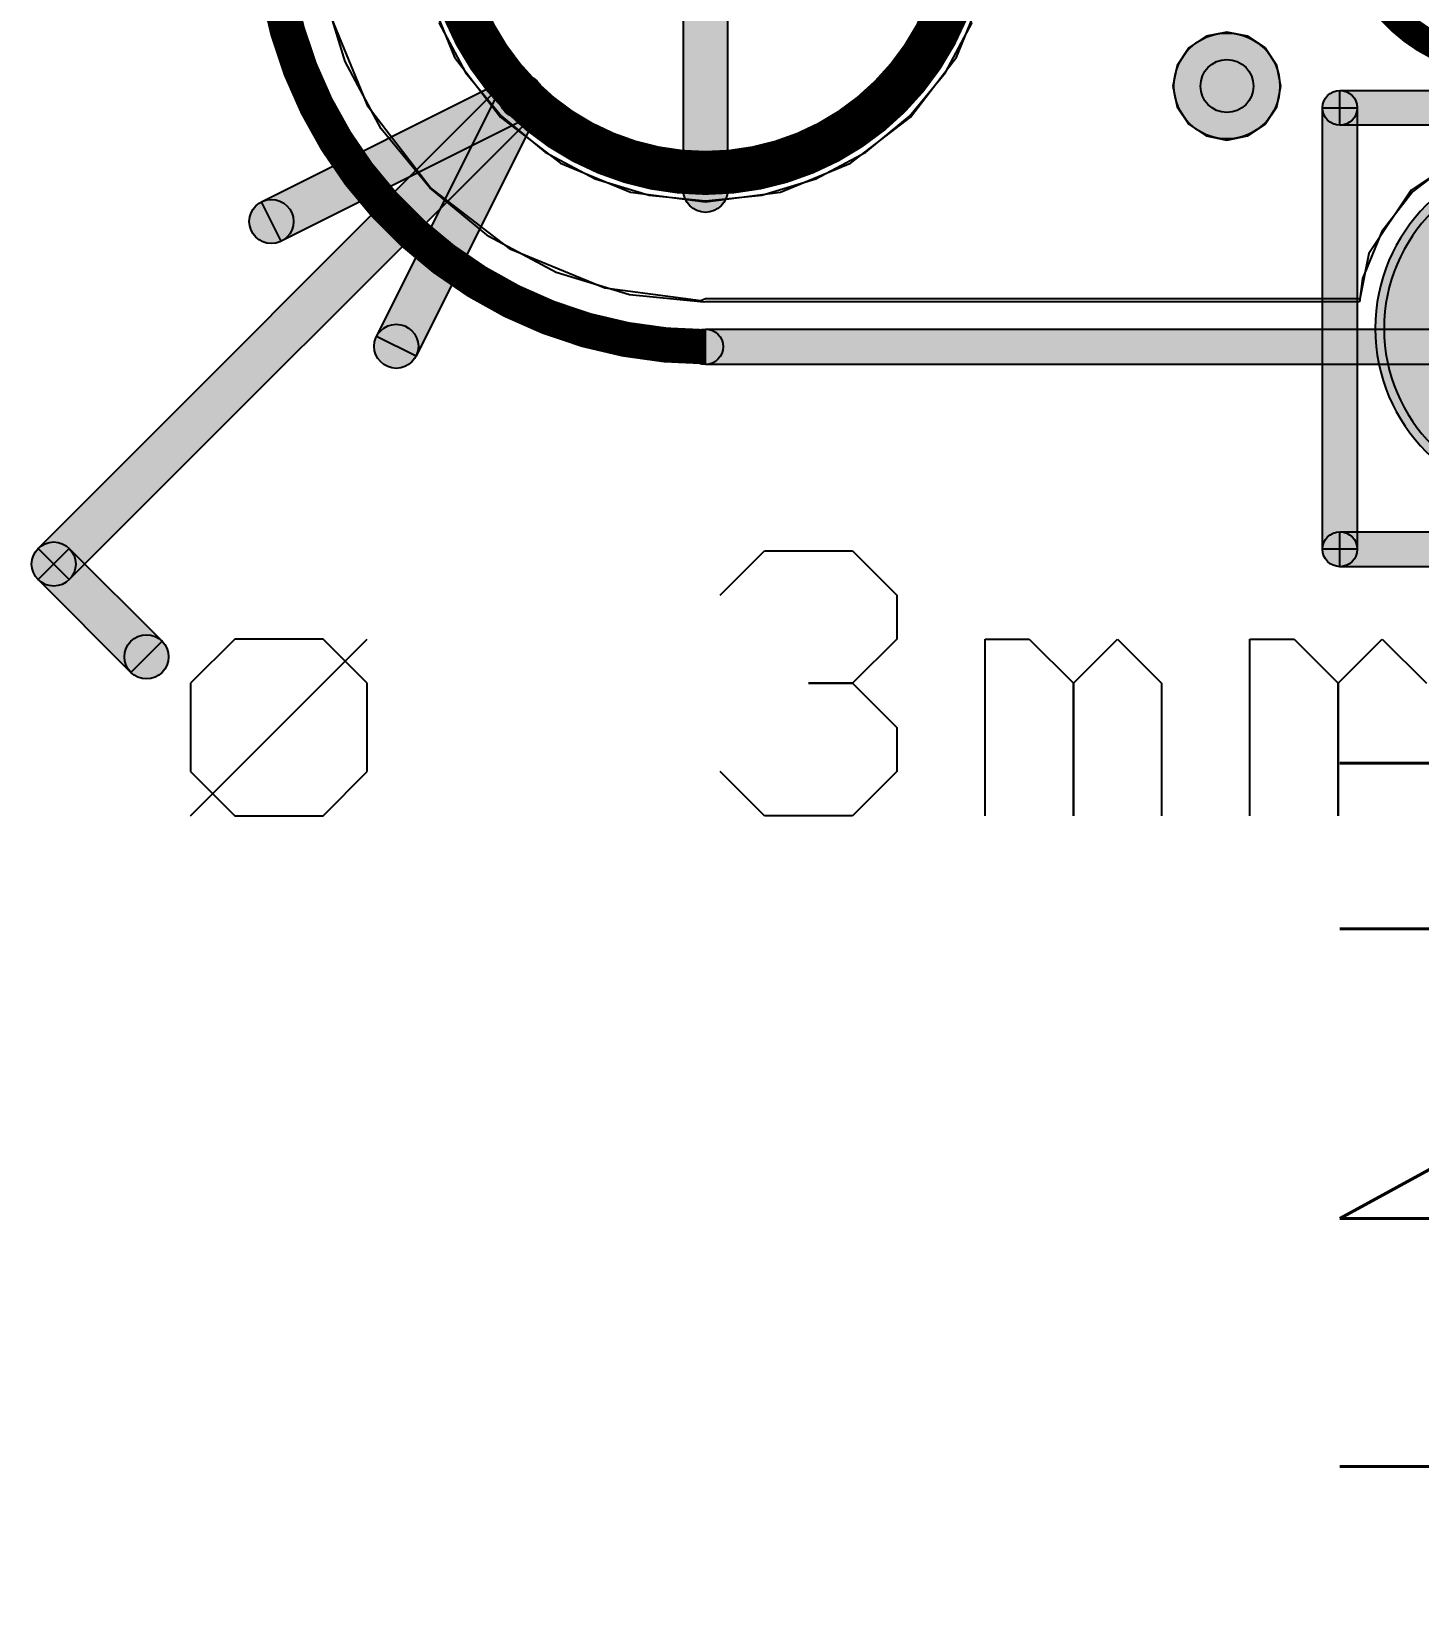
# Model space of a CAD drawing. Header units: millimetres. Extents: x -4 to 157, y -60 to 103.
# Drawn here: x 18.37 to 49.78, y -52.86 to -17.07 of the extents above; entities that cross this region are included whole.
import ezdxf

# ---------------------------------------------------------------- set-up
doc = ezdxf.new("R2010")
doc.units = ezdxf.units.MM
for name, color, linetype, true_color in [('BottomLayer', 5, 'Continuous', 0x0000ff), ('BottomOverlay', 7, 'Continuous', 0x999900), ('BottomSolder', 6, 'Continuous', 0xff00ff), ('KeepOutLayer', 6, 'Continuous', 0xff00ff), ('Mechanical17', 7, 'Continuous', 0x7f7f00), ('Mechanical18', 7, 'Continuous', 0x7f7f00), ('MidLayer1', 7, 'Continuous', 0x7f0000), ('MidLayer2', 7, 'Continuous', 0x3f7f00), ('MultiLayer', 7, 'Continuous', 0xc0c0c0), ('TopLayer', 1, 'Continuous', 0xff0000), ('TopOverlay', 2, 'Continuous', 0xffff00), ('TopSolder', 7, 'Continuous', 0x7f007f)]:
    doc.layers.add(name, color=color, linetype=linetype, true_color=true_color)
doc.styles.add('textstyle24', font='standard')

msp = doc.modelspace()

# ---------------------------------------------------------------- hatches: boundary and pattern name
at = {"layer": 'BottomLayer', "true_color": 0x0000ff}
h = msp.add_hatch(color=5, dxfattribs=at)
edge = h.paths.add_edge_path(flags=0)
edge.add_arc((45.441, -18.307), 1.2, 0, 360)
h = msp.add_hatch(color=5, dxfattribs=at)
edge = h.paths.add_edge_path(flags=0)
edge.add_arc((52.75, -23.8), 3.75, 90, 270)
edge.add_line((52.75, -27.55), (53.25, -27.55))
edge.add_arc((53.25, -23.8), 3.75, 270, 450)
edge.add_line((53.25, -20.05), (52.75, -20.05))
at = {"layer": 'BottomSolder', "true_color": 0xff00ff}
h = msp.add_hatch(color=6, dxfattribs=at)
edge = h.paths.add_edge_path(flags=0)
edge.add_arc((52.75, -23.8), 3.95, 90, 270)
edge.add_line((52.75, -27.75), (53.25, -27.75))
edge.add_arc((53.25, -23.8), 3.95, 270, 450)
edge.add_line((53.25, -19.85), (52.75, -19.85))
at = {"layer": 'KeepOutLayer', "true_color": 0xff00ff}
h = msp.add_hatch(color=6, dxfattribs=at)
edge = h.paths.add_edge_path(flags=0)
edge.add_arc((33.63, -24.213), 0.4, 0, 360)
h = msp.add_hatch(color=6, dxfattribs=at)
edge = h.paths.add_edge_path(flags=0)
edge.add_arc((33.63, -24.213), 0.4, 0, 360)
msp.add_hatch(color=6, dxfattribs=at).paths.add_polyline_path([(33.63, -24.613), (33.63, -23.813), (112.37, -23.813), (112.37, -24.613)], flags=0)
at = {"layer": 'Mechanical18', "true_color": 0x7f7f00}
for points in [[(34.13, -20.669), (33.13, -20.669), (33.13, -8.071), (34.13, -8.071)], [(19.22, -29.488), (18.512, -28.78), (29.101, -18.192), (29.808, -18.899)], [(24.021, -21.822), (23.574, -20.927), (29.23, -18.099), (29.678, -18.993)], [(27.073, -24.426), (26.178, -23.979), (29.007, -18.322), (29.901, -18.77)], [(18.512, -29.488), (19.22, -28.78), (21.322, -30.882), (20.614, -31.59)]]:
    msp.add_hatch(color=56, dxfattribs=at).paths.add_polyline_path(points, flags=0)
h = msp.add_hatch(color=56, dxfattribs=at)
edge = h.paths.add_edge_path(flags=0)
edge.add_arc((29.454, -18.546), 0.5, 0, 360)
h = msp.add_hatch(color=56, dxfattribs=at)
edge = h.paths.add_edge_path(flags=0)
edge.add_arc((29.454, -18.546), 0.5, 0, 360)
h = msp.add_hatch(color=56, dxfattribs=at)
edge = h.paths.add_edge_path(flags=0)
edge.add_arc((29.454, -18.546), 0.5, 0, 360)
h = msp.add_hatch(color=56, dxfattribs=at)
edge = h.paths.add_edge_path(flags=0)
edge.add_arc((33.63, -20.669), 0.5, 0, 360)
h = msp.add_hatch(color=56, dxfattribs=at)
edge = h.paths.add_edge_path(flags=0)
edge.add_arc((23.797, -21.374), 0.5, 0, 360)
h = msp.add_hatch(color=56, dxfattribs=at)
edge = h.paths.add_edge_path(flags=0)
edge.add_arc((26.626, -24.203), 0.5, 0, 360)
h = msp.add_hatch(color=56, dxfattribs=at)
edge = h.paths.add_edge_path(flags=0)
edge.add_arc((18.866, -29.134), 0.5, 0, 360)
h = msp.add_hatch(color=56, dxfattribs=at)
edge = h.paths.add_edge_path(flags=0)
edge.add_arc((18.866, -29.134), 0.5, 0, 360)
h = msp.add_hatch(color=56, dxfattribs=at)
edge = h.paths.add_edge_path(flags=0)
edge.add_arc((20.968, -31.236), 0.5, 0, 360)
at = {"layer": 'MidLayer1', "true_color": 0x7f0000}
h = msp.add_hatch(color=16, dxfattribs=at)
edge = h.paths.add_edge_path(flags=0)
edge.add_arc((45.441, -18.307), 1.2, 0, 360)
h = msp.add_hatch(color=16, dxfattribs=at)
edge = h.paths.add_edge_path(flags=0)
edge.add_arc((52.75, -23.8), 3.75, 90, 270)
edge.add_line((52.75, -27.55), (53.25, -27.55))
edge.add_arc((53.25, -23.8), 3.75, 270, 450)
edge.add_line((53.25, -20.05), (52.75, -20.05))
at = {"layer": 'MidLayer2', "true_color": 0x3f7f00}
h = msp.add_hatch(color=76, dxfattribs=at)
edge = h.paths.add_edge_path(flags=0)
edge.add_arc((45.441, -18.307), 0.6, 0, 360)
h = msp.add_hatch(color=76, dxfattribs=at)
edge = h.paths.add_edge_path(flags=0)
edge.add_arc((52.75, -23.8), 3.75, 90, 270)
edge.add_line((52.75, -27.55), (53.25, -27.55))
edge.add_arc((53.25, -23.8), 3.75, 270, 450)
edge.add_line((53.25, -20.05), (52.75, -20.05))
at = {"layer": 'MultiLayer', "true_color": 0xc0c0c0}
h = msp.add_hatch(color=9, dxfattribs=at)
edge = h.paths.add_edge_path(flags=0)
edge.add_arc((52.75, -23.8), 3.75, 90, 270)
edge.add_line((52.75, -27.55), (53.25, -27.55))
edge.add_arc((53.25, -23.8), 3.75, 270, 450)
edge.add_line((53.25, -20.05), (52.75, -20.05))
at = {"layer": 'TopLayer', "true_color": 0xff0000}
h = msp.add_hatch(color=1, dxfattribs=at)
edge = h.paths.add_edge_path(flags=0)
edge.add_arc((45.441, -18.307), 1.2, 0, 360)
h = msp.add_hatch(color=1, dxfattribs=at)
edge = h.paths.add_edge_path(flags=0)
edge.add_arc((52.75, -23.8), 3.75, 90, 270)
edge.add_line((52.75, -27.55), (53.25, -27.55))
edge.add_arc((53.25, -23.8), 3.75, 270, 450)
edge.add_line((53.25, -20.05), (52.75, -20.05))
at = {"layer": 'TopOverlay', "true_color": 0xffff00}
h = msp.add_hatch(color=2, dxfattribs=at)
edge = h.paths.add_edge_path(flags=0)
edge.add_arc((48, -18.8), 0.394, 0, 360)
h = msp.add_hatch(color=2, dxfattribs=at)
edge = h.paths.add_edge_path(flags=0)
edge.add_arc((48, -18.8), 0.394, 0, 360)
for points in [[(48, -19.194), (48, -18.406), (98, -18.406), (98, -19.194)], [(48.394, -28.8), (47.606, -28.8), (47.606, -18.8), (48.394, -18.8)], [(48, -29.194), (48, -28.406), (98, -28.406), (98, -29.194)]]:
    msp.add_hatch(color=2, dxfattribs=at).paths.add_polyline_path(points, flags=0)
h = msp.add_hatch(color=2, dxfattribs=at)
edge = h.paths.add_edge_path(flags=0)
edge.add_arc((48, -28.8), 0.394, 0, 360)
h = msp.add_hatch(color=2, dxfattribs=at)
edge = h.paths.add_edge_path(flags=0)
edge.add_arc((48, -28.8), 0.394, 0, 360)
at = {"layer": 'TopSolder', "true_color": 0x7f007f}
h = msp.add_hatch(color=216, dxfattribs=at)
edge = h.paths.add_edge_path(flags=0)
edge.add_arc((52.75, -23.8), 3.95, 90, 270)
edge.add_line((52.75, -27.75), (53.25, -27.75))
edge.add_arc((53.25, -23.8), 3.95, 270, 450)
edge.add_line((53.25, -19.85), (52.75, -19.85))

# ---------------------------------------------------------------- linework, layer by layer
at = {"layer": 'BottomLayer'}
for p, q in [((27.292, -16.068), (27.947, -17.651)), ((39.312, -17.651), (39.968, -16.068)), ((25.993, -18.779), (25.112, -16.652)), ((27.947, -17.651), (28.99, -19.01)), ((38.27, -19.01), (39.312, -17.651)), ((27.395, -20.605), (25.993, -18.779)), ((28.99, -19.01), (30.349, -20.053)), ((36.911, -20.053), (38.27, -19.01)), ((51.053, -19.702), (49.614, -20.664)), ((30.349, -20.053), (31.932, -20.708)), ((35.328, -20.708), (36.911, -20.053)), ((29.221, -22.007), (27.395, -20.605)), ((31.932, -20.708), (33.63, -20.932)), ((33.63, -20.932), (35.328, -20.708)), ((49.614, -20.664), (48.652, -22.103)), ((31.348, -22.888), (29.221, -22.007)), ((48.652, -22.103), (48.448, -23.13)), ((33.524, -23.174), (31.348, -22.888)), ((33.63, -23.13), (33.524, -23.174)), ((48.448, -23.13), (33.63, -23.13))]:
    msp.add_line(p, q, dxfattribs=at)
at = {"layer": 'BottomLayer', "color": 5, "true_color": 0x0000ff}
msp.add_circle((45.441, -18.307), 1.2, dxfattribs=at)
msp.add_arc((52.75, -23.8), 3.75, 90, 270, dxfattribs=at)
at = {"layer": 'BottomOverlay'}
msp.add_lwpolyline([(51.74, -17.779, 0.6, 0.6, -0.414214), (48.24, -14.279, 0.6, 0.6, 0)], format="xyseb", dxfattribs=at)
at = {"layer": 'BottomSolder', "color": 6, "true_color": 0xff00ff}
msp.add_arc((52.75, -23.8), 3.95, 90, 270, dxfattribs=at)
at = {"layer": 'KeepOutLayer', "color": 6, "true_color": 0xff00ff}
for p, q in [((33.63, -24.613), (33.63, -23.813)), ((33.63, -23.813), (112.37, -23.813)), ((112.37, -24.613), (33.63, -24.613))]:
    msp.add_line(p, q, dxfattribs=at)
at = {"layer": 'KeepOutLayer'}
msp.add_lwpolyline([(33.63, -24.213, 0.8, 0.8, -0.414214), (23.787, -14.37, 0.8, 0.8, 0)], format="xyseb", dxfattribs=at)
msp.add_circle((33.63, -24.213), 0.4, dxfattribs=at)
msp.add_circle((33.63, -24.213), 0.4, dxfattribs=at)
at = {"layer": 'Mechanical18', "color": 56, "true_color": 0x7f7f00}
for p, q in [((33.13, -20.669), (33.13, -8.071)), ((34.13, -8.071), (34.13, -20.669)), ((18.512, -28.78), (29.101, -18.192)), ((23.574, -20.927), (29.23, -18.099)), ((29.101, -18.192), (29.808, -18.899)), ((29.23, -18.099), (29.678, -18.993)), ((26.178, -23.979), (29.007, -18.322)), ((29.007, -18.322), (29.901, -18.77)), ((29.808, -18.899), (19.22, -29.488)), ((29.901, -18.77), (27.073, -24.426)), ((29.678, -18.993), (24.021, -21.822)), ((34.13, -20.669), (33.13, -20.669)), ((24.021, -21.822), (23.574, -20.927)), ((27.073, -24.426), (26.178, -23.979)), ((19.22, -29.488), (18.512, -28.78)), ((18.512, -29.488), (19.22, -28.78)), ((19.22, -28.78), (21.322, -30.882)), ((20.614, -31.59), (18.512, -29.488)), ((21.322, -30.882), (20.614, -31.59))]:
    msp.add_line(p, q, dxfattribs=at)
at = {"layer": 'Mechanical18'}
for p, q in [((33.964, -29.837), (34.964, -28.837)), ((34.964, -28.837), (36.963, -28.837)), ((36.963, -28.837), (37.963, -29.837)), ((37.963, -29.837), (37.963, -30.836)), ((22.968, -30.836), (21.968, -31.836)), ((21.968, -34.835), (25.967, -30.836)), ((24.967, -30.836), (22.968, -30.836)), ((25.967, -31.836), (24.967, -30.836)), ((37.963, -30.836), (36.963, -31.836)), ((39.962, -34.835), (39.962, -30.836)), ((39.962, -30.836), (40.962, -30.836)), ((40.962, -30.836), (41.962, -31.836)), ((41.962, -31.836), (42.961, -30.836)), ((42.961, -30.836), (43.961, -31.836)), ((45.96, -34.835), (45.96, -30.836)), ((45.96, -30.836), (46.96, -30.836)), ((46.96, -30.836), (47.96, -31.836)), ((47.96, -31.836), (48.959, -30.836)), ((48.959, -30.836), (49.959, -31.836)), ((21.968, -31.836), (21.968, -33.835)), ((25.967, -33.835), (25.967, -31.836)), ((36.963, -31.836), (35.963, -31.836)), ((35.963, -31.836), (36.963, -31.836)), ((36.963, -31.836), (37.963, -32.836)), ((41.962, -31.836), (41.962, -34.835)), ((41.962, -34.835), (41.962, -31.836)), ((43.961, -31.836), (43.961, -34.835)), ((47.96, -31.836), (47.96, -34.835)), ((47.96, -34.835), (47.96, -31.836)), ((37.963, -32.836), (37.963, -33.835)), ((21.968, -33.835), (22.968, -34.835)), ((24.967, -34.835), (25.967, -33.835)), ((34.964, -34.835), (33.964, -33.835)), ((37.963, -33.835), (36.963, -34.835)), ((22.968, -34.835), (24.967, -34.835)), ((36.963, -34.835), (34.964, -34.835))]:
    msp.add_line(p, q, dxfattribs=at)
msp.add_lwpolyline([(39.535, -14.37, 1, 1, 1), (27.724, -14.37, 1, 1, 1)], format="xyseb", close=True, dxfattribs=at)
for centre in [(29.454, -18.546), (29.454, -18.546), (29.454, -18.546), (33.63, -20.669), (23.797, -21.374), (26.626, -24.203), (18.866, -29.134), (18.866, -29.134), (20.968, -31.236)]:
    msp.add_circle(centre, 0.5, dxfattribs=at)
at = {"layer": 'MidLayer1'}
for p, q in [((25.467, -17.751), (24.965, -16.094)), ((27.591, -16.872), (28.195, -18.002)), ((39.065, -18.002), (39.669, -16.872)), ((26.284, -19.279), (25.467, -17.751)), ((28.195, -18.002), (29.008, -18.992)), ((38.252, -18.992), (39.065, -18.002)), ((27.383, -20.617), (26.284, -19.279)), ((29.008, -18.992), (29.998, -19.805)), ((37.262, -19.805), (38.252, -18.992)), ((29.998, -19.805), (31.128, -20.409)), ((36.132, -20.409), (37.262, -19.805)), ((50.556, -20), (49.648, -20.698)), ((28.721, -21.716), (27.383, -20.617)), ((31.128, -20.409), (32.355, -20.781)), ((34.905, -20.781), (36.132, -20.409)), ((49.648, -20.698), (48.95, -21.606)), ((32.355, -20.781), (33.63, -20.907)), ((33.63, -20.907), (34.905, -20.781)), ((30.249, -22.533), (28.721, -21.716)), ((48.95, -21.606), (48.512, -22.664)), ((31.906, -23.035), (30.249, -22.533)), ((48.512, -22.664), (48.442, -23.193)), ((33.589, -23.201), (31.906, -23.035)), ((33.63, -23.193), (33.589, -23.201)), ((48.442, -23.193), (33.63, -23.193))]:
    msp.add_line(p, q, dxfattribs=at)
at = {"layer": 'MidLayer1', "color": 16, "true_color": 0x7f0000}
msp.add_circle((45.441, -18.307), 1.2, dxfattribs=at)
msp.add_arc((52.75, -23.8), 3.75, 90, 270, dxfattribs=at)
at = {"layer": 'MidLayer2'}
for p, q in [((25.467, -17.751), (24.965, -16.094)), ((27.591, -16.872), (28.195, -18.002)), ((39.065, -18.002), (39.669, -16.872)), ((45.441, -17.084), (44.973, -17.177)), ((45.909, -17.177), (45.441, -17.084)), ((44.576, -17.442), (44.311, -17.839)), ((44.973, -17.177), (44.576, -17.442)), ((46.306, -17.442), (45.909, -17.177)), ((46.571, -17.839), (46.306, -17.442)), ((26.284, -19.279), (25.467, -17.751)), ((44.311, -17.839), (44.217, -18.307)), ((46.664, -18.307), (46.571, -17.839)), ((28.195, -18.002), (29.008, -18.992)), ((38.252, -18.992), (39.065, -18.002)), ((44.217, -18.307), (44.311, -18.775)), ((46.571, -18.775), (46.664, -18.307)), ((44.311, -18.775), (44.576, -19.172)), ((46.306, -19.172), (46.571, -18.775)), ((27.383, -20.617), (26.284, -19.279)), ((29.008, -18.992), (29.998, -19.805)), ((37.262, -19.805), (38.252, -18.992)), ((44.576, -19.172), (44.973, -19.437)), ((45.909, -19.437), (46.306, -19.172)), ((44.973, -19.437), (45.441, -19.531)), ((45.441, -19.531), (45.909, -19.437)), ((29.998, -19.805), (31.128, -20.409)), ((36.132, -20.409), (37.262, -19.805)), ((50.556, -20), (49.648, -20.698)), ((28.721, -21.716), (27.383, -20.617)), ((31.128, -20.409), (32.355, -20.781)), ((34.905, -20.781), (36.132, -20.409)), ((49.648, -20.698), (48.95, -21.606)), ((32.355, -20.781), (33.63, -20.907)), ((33.63, -20.907), (34.905, -20.781)), ((30.249, -22.533), (28.721, -21.716)), ((48.95, -21.606), (48.512, -22.664)), ((31.906, -23.035), (30.249, -22.533)), ((48.512, -22.664), (48.442, -23.193)), ((33.589, -23.201), (31.906, -23.035)), ((33.63, -23.193), (33.589, -23.201)), ((48.442, -23.193), (33.63, -23.193))]:
    msp.add_line(p, q, dxfattribs=at)
at = {"layer": 'MidLayer2', "color": 76, "true_color": 0x3f7f00}
msp.add_circle((45.441, -18.307), 0.6, dxfattribs=at)
msp.add_arc((52.75, -23.8), 3.75, 90, 270, dxfattribs=at)
at = {"layer": 'MultiLayer', "color": 9, "true_color": 0xc0c0c0}
msp.add_arc((52.75, -23.8), 3.75, 90, 270, dxfattribs=at)
at = {"layer": 'TopLayer'}
for p, q in [((25.467, -17.751), (24.965, -16.094)), ((27.591, -16.872), (28.195, -18.002)), ((39.065, -18.002), (39.669, -16.872)), ((26.284, -19.279), (25.467, -17.751)), ((28.195, -18.002), (29.008, -18.992)), ((38.252, -18.992), (39.065, -18.002)), ((27.383, -20.617), (26.284, -19.279)), ((29.008, -18.992), (29.998, -19.805)), ((37.262, -19.805), (38.252, -18.992)), ((29.998, -19.805), (31.128, -20.409)), ((36.132, -20.409), (37.262, -19.805)), ((50.556, -20), (49.648, -20.698)), ((28.721, -21.716), (27.383, -20.617)), ((31.128, -20.409), (32.355, -20.781)), ((34.905, -20.781), (36.132, -20.409)), ((49.648, -20.698), (48.95, -21.606)), ((32.355, -20.781), (33.63, -20.907)), ((33.63, -20.907), (34.905, -20.781)), ((30.249, -22.533), (28.721, -21.716)), ((48.95, -21.606), (48.512, -22.664)), ((31.906, -23.035), (30.249, -22.533)), ((48.512, -22.664), (48.442, -23.193)), ((33.589, -23.201), (31.906, -23.035)), ((33.63, -23.193), (33.589, -23.201)), ((48.442, -23.193), (33.63, -23.193))]:
    msp.add_line(p, q, dxfattribs=at)
at = {"layer": 'TopLayer', "color": 1, "true_color": 0xff0000}
msp.add_circle((45.441, -18.307), 1.2, dxfattribs=at)
msp.add_arc((52.75, -23.8), 3.75, 90, 270, dxfattribs=at)
at = {"layer": 'TopOverlay', "color": 2, "true_color": 0xffff00}
for p, q in [((48, -19.194), (48, -18.406)), ((48, -18.406), (98, -18.406)), ((47.606, -28.8), (47.606, -18.8)), ((47.606, -18.8), (48.394, -18.8)), ((48.394, -18.8), (48.394, -28.8)), ((98, -19.194), (48, -19.194)), ((48, -29.194), (48, -28.406)), ((48, -28.406), (98, -28.406)), ((48.394, -28.8), (47.606, -28.8)), ((98, -29.194), (48, -29.194))]:
    msp.add_line(p, q, dxfattribs=at)
at = {"layer": 'TopOverlay'}
for centre in [(48, -18.8), (48, -18.8), (48, -28.8), (48, -28.8)]:
    msp.add_circle(centre, 0.394, dxfattribs=at)
at = {"layer": 'TopSolder', "color": 216, "true_color": 0x7f007f}
msp.add_arc((52.75, -23.8), 3.95, 90, 270, dxfattribs=at)

# ---------------------------------------------------------------- texts
at = {"layer": 'Mechanical17', "style": 'textstyle24'}
msp.add_text('INT', height=12, rotation=270, dxfattribs=at).set_placement((48, -31.772))

doc.saveas('drawing.dxf')
